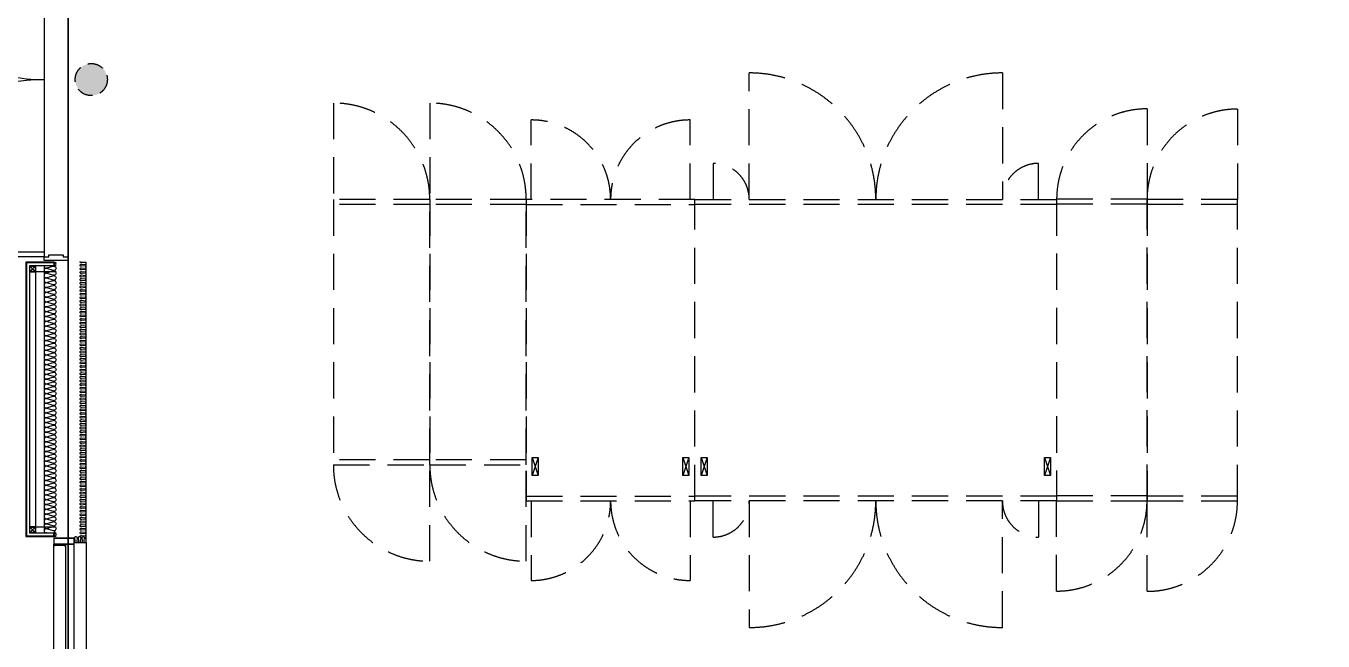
# Model space of a CAD drawing. Header units: millimetres. Extents: x -95754 to 177808, y 34455 to 149960.
# Drawn here: x 108954 to 119714, y 112493 to 117595 of the extents above; entities that cross this region are included whole.
import ezdxf

# ---------------------------------------------------------------- set-up
doc = ezdxf.new("R2010")
doc.units = ezdxf.units.MM
doc.header["$LTSCALE"] = 300
for name, pattern in [('CENTERX2', [4, 2.5, -0.5, 0.5, -0.5]), ('ghid', [3, 2, -1]), ('H1', [1.5, 1, -0.5]), ('HID', [2.8, 1.8, -1])]:
    doc.linetypes.add(name, pattern=pattern)
for name, color, linetype in [('------00 Switch Gear', 8, 'Continuous'), ('6FIN', 6, 'Continuous'), ('A-DOOR', 4, 'Continuous'), ('A-DOOR-1', 1, 'Continuous'), ('A-DOOR-8', 8, 'Continuous'), ('A-ELE-8', 8, 'Continuous'), ('A-ETC-전기', 253, 'H1'), ('A-FIN', 6, 'Continuous'), ('A-갑종방화문', 7, 'Continuous'), ('A-그릴', 4, 'Continuous'), ('A-방화문표기', 6, 'ghid'), ('A-하지철물', 55, 'Continuous'), ('ISL', 251, 'Continuous'), ('loco_SCR', 1, 'Continuous'), ('SCREW', 6, 'Continuous'), ('SHEET', 6, 'Continuous'), ('도면층1', 3, 'Continuous'), ('보(girder)', 7, 'HID'), ('복합판넬', 6, 'Continuous'), ('코킹', 191, 'Continuous')]:
    doc.layers.add(name, color=color, linetype=linetype)
doc.layers.add('A-ETC-AREA', color=21, linetype='Continuous', plot=False)

# ---------------------------------------------------------------- blocks, each defined once
blk = doc.blocks.new('FSD-7')
at = {"layer": 'A-DOOR'}
for points in [[(30, 200), (30, 1630), (70, 1630), (70, 200)], [(2970, 200), (2970, 1630), (2930, 1630), (2930, 200)], [(0, 200), (30, 200), (30, 160), (45, 160), (45, 40), (30, 40), (30, 0), (0, 0)], [(0, 200), (30, 200), (30, 160), (45, 160), (45, 40), (30, 40), (30, 0), (0, 0)], [(3000, 200), (2970, 200), (2970, 160), (2955, 160), (2955, 40), (2970, 40), (2970, 0), (3000, 0)]]:
    blk.add_lwpolyline(points, close=True, dxfattribs=at)
at = {"layer": 'A-DOOR-1'}
for centre, start, end in [((70, 200), 0, 90), ((2930, 200), 90, 180)]:
    blk.add_arc(centre, 1430, start, end, dxfattribs=at)
at = {"layer": 'A-DOOR-8'}
for p, q in [((2970, 200), (30, 200)), ((2970, 0), (30, 0))]:
    blk.add_line(p, q, dxfattribs=at)
blk = doc.blocks.new('SYM-갑종방화문')
at = {"layer": 'A-방화문표기'}
blk.add_hatch(color=251, dxfattribs=at).paths.add_polyline_path([(-600, 0, 1), (600, 0, 1)])
at = {"layer": 'A-방화문표기', "color": 251}
blk.add_circle((0, 0), 600, dxfattribs=at)
blk = doc.blocks.new('A$C1B410CB1')
at = {"layer": 'A-갑종방화문', "xscale": 0.1666666666666667, "yscale": 0.1666666666666667, "zscale": 0.1666666666666667}
blk.add_blockref('SYM-갑종방화문', (100, 100), dxfattribs=at)
blk = doc.blocks.new('*U2392')
at = {"layer": 'A-그릴', "color": 8, "ltscale": 4}
for p, q in [((-1438, 170), (-438, 170)), ((-1438, 0), (-438, 0))]:
    blk.add_line(p, q, dxfattribs=at)
at = {"layer": 'A-그릴', "color": 8}
for p, q in [((-1423, 170), (-453, 170)), ((-453, 73), (-1423, 73))]:
    blk.add_line(p, q, dxfattribs=at)
at = {"layer": 'A-그릴', "color": 7, "ltscale": 4}
blk.add_line((-438, 0), (-438, 170), dxfattribs=at)
at = {"layer": 'A-그릴', "ltscale": 4}
for points in [[(-1438, 0), (-1438, 170), (-1488, 170), (-1488, 0), (-1438, 0)], [(-388, 0), (-388, 170), (-438, 170), (-438, 0), (-388, 0)]]:
    blk.add_lwpolyline(points, dxfattribs=at)
for points in [[(-1439, 1), (-1439, 169), (-1487, 169), (-1487, 1)], [(-1423, 170), (-1438, 170), (-1438, 168), (-1437, 168), (-1437, 169), (-1432, 169), (-1432, 74), (-1437, 74), (-1437, 75), (-1438, 75), (-1438, 73), (-1423, 73), (-1423, 77), (-1424, 77), (-1424, 74), (-1431, 74), (-1431, 169), (-1424, 169), (-1424, 166), (-1423, 166)], [(-453, 170), (-438, 170), (-438, 168), (-440, 168), (-440, 169), (-444, 169), (-444, 74), (-440, 74), (-440, 75), (-438, 75), (-438, 73), (-453, 73), (-453, 77), (-452, 77), (-452, 74), (-445, 74), (-445, 169), (-452, 169), (-452, 166), (-453, 166)], [(-389, 1), (-389, 169), (-437, 169), (-437, 1)]]:
    blk.add_lwpolyline(points, close=True, dxfattribs=at)
blk = doc.blocks.new('*U2290')
at = {"layer": '6FIN'}
blk.add_lwpolyline([(25, 50), (-25, 50), (-25, 0), (25, 0)], close=True, dxfattribs=at)
at = {"layer": 'SHEET', "color": 8}
for p, q in [((-22, 3), (23, 47)), ((23, 3), (-22, 47))]:
    blk.add_line(p, q, dxfattribs=at)
blk.add_lwpolyline([(22, 2), (-22, 2, -0.414214), (-22, 3), (-22, 47, -0.414214), (-22, 48), (22, 48, -0.414214), (23, 47), (23, 3, -0.414214)], format="xyb", close=True, dxfattribs=at)
blk = doc.blocks.new('screw-2')
at = {"layer": 'loco_SCR', "linetype": 'CENTERX2'}
blk.add_line((-9, 0), (20, 0), dxfattribs=at)
at = {"layer": 'loco_SCR'}
for p, q in [((-2, 2), (-2, 3)), ((-1, 0), (-2, 1)), ((0, 4), (0, -4)), ((0, 2), (13, 2)), ((4, 2), (2, -3)), ((6, 2), (4, -3)), ((8, 2), (6, -3)), ((9, 2), (8, -3)), ((11, 2), (10, 1)), ((16, 0), (11, 1)), ((16, 0), (12, -2)), ((16, 0), (13, 2)), ((-1, 0), (-2, -1)), ((-2, -2), (-2, -3)), ((0, -2), (12, -2)), ((10, -1), (9, -3))]:
    blk.add_line(p, q, dxfattribs=at)
for centre, radius, start, end in [((0, 0), 4, 90, 270), ((-2, 1), 0.5, 135, 249.9068), ((-2, 3), 0.393, 352.9095, 75.2899), ((-1, 0), 0.262, 273.8076, 86.5479), ((11, -1), 1.4, 70.8182, 270.5294), ((-2, -1), 0.5, 109.9826, 225), ((-2, -3), 0.393, 261.9149, 3.4868)]:
    blk.add_arc(centre, radius, start, end, dxfattribs=at)
blk = doc.blocks.new('A$Caf999d5d')
at = {"layer": 'A-FIN'}
for p, q in [((-1, 15), (25, 15)), ((3, 19), (29, 19)), ((25, 7), (25, 15)), ((28, 7), (25, 7)), ((29, 7), (25, 7)), ((29, 7), (29, 19))]:
    blk.add_line(p, q, dxfattribs=at)
at = {"layer": '코킹', "color": 1}
blk.add_circle((15, 8), 7.5, dxfattribs=at)
at = {"layer": '코킹', "color": 1, "extrusion": (0, 0, -1)}
blk.add_ellipse((-1, 8), major_axis=(0, 7.5), ratio=0.368706, start_param=0, end_param=3.141604, dxfattribs=at)
at = {"layer": 'SCREW', "xscale": 0.700000000000001, "yscale": 0.700000000000001, "zscale": 0.700000000000001, "rotation": 359.9997454971837}
blk.add_blockref('screw-2', (25, 11), dxfattribs=at)
blk = doc.blocks.new('A$C23e6e1ad')
at = {"layer": 'A-하지철물'}
for p, q in [((170, -30), (0, -30)), ((170, -80), (0, -80))]:
    blk.add_line(p, q, dxfattribs=at)
at = {"layer": '복합판넬'}
for p, q in [((250, 0), (15, 0)), ((246, -4), (19, -4))]:
    blk.add_line(p, q, dxfattribs=at)
at = {"layer": 'A-FIN', "rotation": 270}
blk.add_blockref('A$Caf999d5d', (0, -1), dxfattribs=at)
at = {"layer": '보(girder)', "rotation": 90}
blk.add_blockref('*U2290', (220, -55), dxfattribs=at)
blk = doc.blocks.new('750X2500')
at = {"layer": 'A-ETC-전기'}
for p, q in [((-3250, 750), (-2458, 750)), ((-2460, 750), (-2460, 0)), ((-40, 750), (-40, 0)), ((750, 0), (-42, 0))]:
    blk.add_line(p, q, dxfattribs=at)
blk.add_lwpolyline([(-2500, 750), (-2500, 0), (0, 0), (0, 750)], close=True, dxfattribs=at)
for centre, start, end in [((-2500, 750), 180, 270), ((0, 0), 0, 90)]:
    blk.add_arc(centre, 750, start, end, dxfattribs=at)
blk = doc.blocks.new('1400X2500')
at = {"layer": 'A-ETC-전기'}
for p, q in [((-2458, 0, 0), (-2458, 1400, 0)), ((-40, 0), (-40, 1400)), ((-2500, 1360, 0), (-3160, 1360, 0)), ((-360, 1350, 0), (-210, 1300, 0)), ((-360, 1300, 0), (-210, 1350, 0)), ((0, 1360, 0), (660, 1360, 0)), ((-2500, 40, 0), (-3160, 40, 0)), ((-360, 100, 0), (-210, 50, 0)), ((-360, 50, 0), (-210, 100, 0)), ((0, 40, 0), (660, 40, 0))]:
    blk.add_line(p, q, dxfattribs=at)
for points in [[(0, 0), (0, 1400), (-2500, 1400), (-2500, 0)], [(-210, 1350), (-210, 1300), (-360, 1300), (-360, 1350)], [(-210, 100), (-210, 50), (-360, 50), (-360, 100)]]:
    blk.add_lwpolyline(points, close=True, dxfattribs=at)
for centre, start, end in [((-2500, 1360, 0), 180, 270), ((0, 1360, 0), 270, 0), ((-2500, 40, 0), 90, 180), ((0, 40, 0), 0, 90)]:
    blk.add_arc(centre, 660, start, end, dxfattribs=at)
blk = doc.blocks.new('800x2200')
at = {"layer": 'A-ETC-전기'}
for p, q in [((-2160, 0), (-2160, 800)), ((800, 800), (-42, 800)), ((-40, 0), (-40, 800)), ((-3000, 0), (-2158, 0))]:
    blk.add_line(p, q, dxfattribs=at)
blk.add_lwpolyline([(0, 0), (0, 800), (-2200, 800), (-2200, 0)], close=True, dxfattribs=at)
for centre, start, end in [((-2200, 0), 90, 180), ((0, 800), 270, 0)]:
    blk.add_arc(centre, 800, start, end, dxfattribs=at)

msp = doc.modelspace()

# ---------------------------------------------------------------- linework, layer by layer
at = {"layer": 'A-ELE-8'}
msp.add_line((109453.6, 113310), (109453.6, 112280), dxfattribs=at)
at = {"layer": 'A-ETC-AREA'}
for points in [[(109303.6, 107505), (145803.6, 107505), (145803.6, 123005), (109303.6, 123005)], [(109303.6, 123005), (136703.6, 123005), (136703.6, 111105), (109303.6, 111105)]]:
    msp.add_lwpolyline(points, close=True, dxfattribs=at)
at = {"layer": 'A-ETC-전기'}
for p, q in [((114953.6, 116155), (114953.6, 117205)), ((117053.6, 117205), (117053.6, 116155)), ((114653.6, 116455), (114653.6, 116155)), ((117353.6, 116155), (117353.6, 116455)), ((117503.6, 116115), (114503.6, 116115)), ((114603.6, 114015), (114553.6, 113865)), ((114553.6, 114015), (114603.6, 113865)), ((117453.6, 114015), (117403.6, 113865)), ((117403.6, 114015), (117453.6, 113865)), ((117503.6, 113695), (114503.6, 113695)), ((114653.6, 113355), (114653.6, 113655)), ((114953.6, 113655), (114953.6, 112605)), ((117053.6, 112605), (117053.6, 113655)), ((117353.6, 113655), (117353.6, 113355))]:
    msp.add_line(p, q, dxfattribs=at)
at = {"layer": 'A-ETC-전기', "elevation": 0}
for points in [[(117503.6, 113655), (114503.6, 113655), (114503.6, 116155), (117503.6, 116155)], [(114603.6, 113865), (114553.6, 113865), (114553.6, 114015), (114603.6, 114015)], [(117453.6, 113865), (117403.6, 113865), (117403.6, 114015), (117453.6, 114015)]]:
    msp.add_lwpolyline(points, close=True, dxfattribs=at)
at = {"layer": 'A-ETC-전기'}
for centre, radius, start, end in [((114953.6, 116155), 1050, 0, 90), ((117053.6, 116155), 1050, 90, 180), ((114653.6, 116155), 300, 0, 90), ((117353.6, 116155), 300, 90, 180), ((114653.6, 113655), 300, 270, 0), ((114953.6, 113655), 1050, 270, 0), ((117053.6, 113655), 1050, 180, 270), ((117353.6, 113655), 300, 180, 270)]:
    msp.add_arc(centre, radius, start, end, dxfattribs=at)
at = {"layer": 'A-하지철물'}
for p, q in [((109203.6, 115605), (108983.6, 115605)), ((108983.6, 115555), (108983.6, 113440)), ((109203.6, 115555), (109033.6, 115555)), ((109033.6, 115555), (109033.6, 113440))]:
    msp.add_line(p, q, dxfattribs=at)
at = {"layer": 'ISL'}
for p, q in [((109403.6, 115635), (109453.6, 115635)), ((109453.6, 113310), (109453.6, 115635)), ((109353.6, 113310), (109453.6, 113310))]:
    msp.add_line(p, q, dxfattribs=at)
at = {"layer": 'ISL', "elevation": 0}
msp.add_lwpolyline([(109103.6, 115605), (109103.6, 113390)], dxfattribs=at)
for points in [[(109103.6, 115605, 0.5092668), (109127.8, 115587.3), (109179.3, 115602.7, -1.3725934), (109179.3, 115567.3), (109127.8, 115582.7, 0.5092668), (109103.6, 115565, 0.5092668), (109127.8, 115547.3), (109179.3, 115562.7, -1.3725934), (109179.3, 115527.3), (109127.8, 115542.7, 0.5092668), (109103.6, 115525, 0.5092668), (109127.8, 115507.3), (109179.3, 115522.7, -1.3725934), (109179.3, 115487.3), (109127.8, 115502.7, 0.5092668), (109103.6, 115485, 0.5092668), (109127.8, 115467.3), (109179.3, 115482.7, -1.3725934), (109179.3, 115447.3), (109127.8, 115462.7, 0.5092668), (109103.6, 115445, 0.5092668), (109127.8, 115427.3), (109179.3, 115442.7, -1.3725934), (109179.3, 115407.3), (109127.8, 115422.7, 0.5092668), (109103.6, 115405, 0.5092668), (109127.8, 115387.3), (109179.3, 115402.7, -1.3725934), (109179.3, 115367.3), (109127.8, 115382.7, 0.5092668), (109103.6, 115365, 0.5092668), (109127.8, 115347.3), (109179.3, 115362.7, -1.3725934), (109179.3, 115327.3), (109127.8, 115342.7, 0.5092668), (109103.6, 115325, 0.5092668), (109127.8, 115307.3), (109179.3, 115322.7, -1.3725934), (109179.3, 115287.3), (109127.8, 115302.7, 0.5092668), (109103.6, 115285, 0.5092668), (109127.8, 115267.3), (109179.3, 115282.7, -1.3725934), (109179.3, 115247.3), (109127.8, 115262.7, 0.5092668), (109103.6, 115245, 0.5092668), (109127.8, 115227.3), (109179.3, 115242.7, -1.3725934), (109179.3, 115207.3), (109127.8, 115222.7, 0.5092668), (109103.6, 115205, 0.5092668), (109127.8, 115187.3), (109179.3, 115202.7, -1.3725934), (109179.3, 115167.3), (109127.8, 115182.7, 0.5092668), (109103.6, 115165, 0.5092668), (109127.8, 115147.3), (109179.3, 115162.7, -1.3725934), (109179.3, 115127.3), (109127.8, 115142.7, 0.5092668), (109103.6, 115125, 0.5092668), (109127.8, 115107.3), (109179.3, 115122.7, -1.3725934), (109179.3, 115087.3), (109127.8, 115102.7, 0.5092668), (109103.6, 115085, 0.5092668), (109127.8, 115067.3), (109179.3, 115082.7, -1.3725934), (109179.3, 115047.3), (109127.8, 115062.7, 0.5092668), (109103.6, 115045, 0.5092668), (109127.8, 115027.3), (109179.3, 115042.7, -1.3725934), (109179.3, 115007.3), (109127.8, 115022.7, 0.5092668), (109103.6, 115005, 0.5092668), (109127.8, 114987.3), (109179.3, 115002.7, -1.3725934), (109179.3, 114967.3), (109127.8, 114982.7, 0.5092668), (109103.6, 114965, 0.5092668), (109127.8, 114947.3), (109179.3, 114962.7, -1.3725934), (109179.3, 114927.3), (109127.8, 114942.7, 0.5092668), (109103.6, 114925, 0.5092668), (109127.8, 114907.3), (109179.3, 114922.7, -1.3725934), (109179.3, 114887.3), (109127.8, 114902.7, 0.5092668), (109103.6, 114885, 0.5092668), (109127.8, 114867.3), (109179.3, 114882.7, -1.3725934), (109179.3, 114847.3), (109127.8, 114862.7, 0.5092668), (109103.6, 114845, 0.5092668), (109127.8, 114827.3), (109179.3, 114842.7, -1.3725934), (109179.3, 114807.3), (109127.8, 114822.7, 0.5092668), (109103.6, 114805, 0.5092668), (109127.8, 114787.3), (109179.3, 114802.7, -1.3725934), (109179.3, 114767.3), (109127.8, 114782.7, 0.5092668), (109103.6, 114765, 0.5092668), (109127.8, 114747.3), (109179.3, 114762.7, -1.3725934), (109179.3, 114727.3), (109127.8, 114742.7, 0.5092668), (109103.6, 114725, 0.5092668), (109127.8, 114707.3), (109179.3, 114722.7, -1.3725934), (109179.3, 114687.3), (109127.8, 114702.7, 0.5092668), (109103.6, 114685, 0.5092668), (109127.8, 114667.3), (109179.3, 114682.7, -1.3725934), (109179.3, 114647.3), (109127.8, 114662.7, 0.5092668), (109103.6, 114645, 0.5092668), (109127.8, 114627.3), (109179.3, 114642.7, -1.3725934), (109179.3, 114607.3), (109127.8, 114622.7, 0.5092668), (109103.6, 114605, 0.5092668), (109127.8, 114587.3), (109179.3, 114602.7, -1.3725934), (109179.3, 114567.3), (109127.8, 114582.7, 0.5092668), (109103.6, 114565, 0.5092668), (109127.8, 114547.3), (109179.3, 114562.7, -1.3725934), (109179.3, 114527.3), (109127.8, 114542.7, 0.5092668), (109103.6, 114525, 0.5092668), (109127.8, 114507.3), (109179.3, 114522.7, -1.3725934), (109179.3, 114487.3), (109127.8, 114502.7, 0.5092668), (109103.6, 114485, 0.5092668), (109127.8, 114467.3), (109179.3, 114482.7, -1.3725934), (109179.3, 114447.3), (109127.8, 114462.7, 0.5092668), (109103.6, 114445, 0.5092668), (109127.8, 114427.3), (109179.3, 114442.7, -1.3725934), (109179.3, 114407.3), (109127.8, 114422.7, 0.5092668), (109103.6, 114405, 0.5092668), (109127.8, 114387.3), (109179.3, 114402.7, -1.3725934), (109179.3, 114367.3), (109127.8, 114382.7, 0.5092668), (109103.6, 114365, 0.5092668), (109127.8, 114347.3), (109179.3, 114362.7, -1.3725934), (109179.3, 114327.3), (109127.8, 114342.7, 0.5092668), (109103.6, 114325, 0.5092668), (109127.8, 114307.3), (109179.3, 114322.7, -1.3725934), (109179.3, 114287.3), (109127.8, 114302.7, 0.5092668), (109103.6, 114285, 0.5092668), (109127.8, 114267.3), (109179.3, 114282.7, -1.3725934), (109179.3, 114247.3), (109127.8, 114262.7, 0.5092668), (109103.6, 114245, 0.5092668), (109127.8, 114227.3), (109179.3, 114242.7, -1.3725934), (109179.3, 114207.3), (109127.8, 114222.7, 0.5092668), (109103.6, 114205, 0.5092668), (109127.8, 114187.3), (109179.3, 114202.7, -1.3725934), (109179.3, 114167.3), (109127.8, 114182.7, 0.5092668), (109103.6, 114165, 0.5092668), (109127.8, 114147.3), (109179.3, 114162.7, -1.3725934), (109179.3, 114127.3), (109127.8, 114142.7, 0.5092668), (109103.6, 114125, 0.5092668), (109127.8, 114107.3), (109179.3, 114122.7, -1.3725934), (109179.3, 114087.3), (109127.8, 114102.7, 0.5092668), (109103.6, 114085, 0.5092668), (109127.8, 114067.3), (109179.3, 114082.7, -1.3725934), (109179.3, 114047.3), (109127.8, 114062.7, 0.5092668), (109103.6, 114045, 0.5092668), (109127.8, 114027.3), (109179.3, 114042.7, -1.3725934), (109179.3, 114007.3), (109127.8, 114022.7, 0.5092668), (109103.6, 114005, 0.5092668), (109127.8, 113987.3), (109179.3, 114002.7, -1.3725934), (109179.3, 113967.3), (109127.8, 113982.7, 0.5092668), (109103.6, 113965, 0.5092668), (109127.8, 113947.3), (109179.3, 113962.7, -1.3725934), (109179.3, 113927.3), (109127.8, 113942.7, 0.5092668), (109103.6, 113925, 0.5092668), (109127.8, 113907.3), (109179.3, 113922.7, -1.3725934), (109179.3, 113887.3), (109127.8, 113902.7, 0.5092668), (109103.6, 113885, 0.5092668), (109127.8, 113867.3), (109179.3, 113882.7, -1.3725934), (109179.3, 113847.3), (109127.8, 113862.7, 0.5092668), (109103.6, 113845, 0.5092668), (109127.8, 113827.3), (109179.3, 113842.7, -1.3725934), (109179.3, 113807.3), (109127.8, 113822.7, 0.5092668), (109103.6, 113805, 0.5092668), (109127.8, 113787.3), (109179.3, 113802.7, -1.3725934), (109179.3, 113767.3), (109127.8, 113782.7, 0.5092668), (109103.6, 113765, 0.5092668), (109127.8, 113747.3), (109179.3, 113762.7, -1.3725934), (109179.3, 113727.3), (109127.8, 113742.7, 0.5092668), (109103.6, 113725, 0.5092668), (109127.8, 113707.3), (109179.3, 113722.7, -1.3725934), (109179.3, 113687.3), (109127.8, 113702.7, 0.5092668), (109103.6, 113685, 0.5092668), (109127.8, 113667.3), (109179.3, 113682.7, -1.3725934), (109179.3, 113647.3), (109127.8, 113662.7, 0.5092668), (109103.6, 113645, 0.5092668), (109127.8, 113627.3), (109179.3, 113642.7, -1.3725934), (109179.3, 113607.3), (109127.8, 113622.7, 0.5092668), (109103.6, 113605, 0.5092668), (109127.8, 113587.3), (109179.3, 113602.7, -1.3725934), (109179.3, 113567.3), (109127.8, 113582.7, 0.5092668), (109103.6, 113565, 0.5092668), (109127.8, 113547.3), (109179.3, 113562.7, -1.3725934), (109179.3, 113527.3), (109127.8, 113542.7, 0.5092668), (109103.6, 113525, 0.5092668), (109127.8, 113507.3), (109179.3, 113522.7, -1.3725934), (109179.3, 113487.3), (109127.8, 113502.7, 0.5092668), (109103.6, 113485, 0.5092668), (109127.8, 113467.3), (109179.3, 113482.7, -1.3725934), (109179.3, 113447.3), (109127.8, 113462.7, 0.5092668), (109103.6, 113445, 0.5092668), (109127.8, 113427.3), (109179.3, 113442.7, -1.3725934), (109179.3, 113407.3), (109127.8, 113422.7, 0.5092668), (109103.6, 113405)], [(109183.8, 115605, -0.0067914), (109183.3, 115605)], [(109403.6, 113360, -0.4446901), (109413.6, 113369), (109443.6, 113366, 1.1088889), (109443.6, 113384), (109413.6, 113381, -0.4446901), (109403.6, 113390, -0.4446901), (109413.6, 113399), (109443.6, 113396, 1.1088889), (109443.6, 113414), (109413.6, 113411, -0.4446901), (109403.6, 113420, -0.4446901), (109413.6, 113429), (109443.6, 113426, 1.1088889), (109443.6, 113444), (109413.6, 113441, -0.4446901), (109403.6, 113450, -0.4446901), (109413.6, 113459), (109443.6, 113456, 1.1088889), (109443.6, 113474), (109413.6, 113471, -0.4446901), (109403.6, 113480, -0.4446901), (109413.6, 113489), (109443.6, 113486, 1.1088889), (109443.6, 113504), (109413.6, 113501, -0.4446901), (109403.6, 113510, -0.4446901), (109413.6, 113519), (109443.6, 113516, 1.1088889), (109443.6, 113534), (109413.6, 113531, -0.4446901), (109403.6, 113540, -0.4446901), (109413.6, 113549), (109443.6, 113546, 1.1088889), (109443.6, 113564), (109413.6, 113561, -0.4446901), (109403.6, 113570, -0.4446901), (109413.6, 113579), (109443.6, 113576, 1.1088889), (109443.6, 113594), (109413.6, 113591, -0.4446901), (109403.6, 113600, -0.4446901), (109413.6, 113609), (109443.6, 113606, 1.1088889), (109443.6, 113624), (109413.6, 113621, -0.4446901), (109403.6, 113630, -0.4446901), (109413.6, 113639), (109443.6, 113636, 1.1088889), (109443.6, 113654), (109413.6, 113651, -0.4446901), (109403.6, 113660, -0.4446901), (109413.6, 113669), (109443.6, 113666, 1.1088889), (109443.6, 113684), (109413.6, 113681, -0.4446901), (109403.6, 113690, -0.4446901), (109413.6, 113699), (109443.6, 113696, 1.1088889), (109443.6, 113714), (109413.6, 113711, -0.4446901), (109403.6, 113720, -0.4446901), (109413.6, 113729), (109443.6, 113726, 1.1088889), (109443.6, 113744), (109413.6, 113741, -0.4446901), (109403.6, 113750, -0.4446901), (109413.6, 113759), (109443.6, 113756, 1.1088889), (109443.6, 113774), (109413.6, 113771, -0.4446901), (109403.6, 113780, -0.4446901), (109413.6, 113789), (109443.6, 113786, 1.1088889), (109443.6, 113804), (109413.6, 113801, -0.4446901), (109403.6, 113810, -0.4446901), (109413.6, 113819), (109443.6, 113816, 1.1088889), (109443.6, 113834), (109413.6, 113831, -0.4446901), (109403.6, 113840, -0.4446901), (109413.6, 113849), (109443.6, 113846, 1.1088889), (109443.6, 113864), (109413.6, 113861, -0.4446901), (109403.6, 113870, -0.4446901), (109413.6, 113879), (109443.6, 113876, 1.1088889), (109443.6, 113894), (109413.6, 113891, -0.4446901), (109403.6, 113900, -0.4446901), (109413.6, 113909), (109443.6, 113906, 1.1088889), (109443.6, 113924), (109413.6, 113921, -0.4446901), (109403.6, 113930, -0.4446901), (109413.6, 113939), (109443.6, 113936, 1.1088889), (109443.6, 113954), (109413.6, 113951, -0.4446901), (109403.6, 113960, -0.4446901), (109413.6, 113969), (109443.6, 113966, 1.1088889), (109443.6, 113984), (109413.6, 113981, -0.4446901), (109403.6, 113990, -0.4446901), (109413.6, 113999), (109443.6, 113996, 1.1088889), (109443.6, 114014), (109413.6, 114011, -0.4446901), (109403.6, 114020, -0.4446901), (109413.6, 114029), (109443.6, 114026, 1.1088889), (109443.6, 114044), (109413.6, 114041, -0.4446901), (109403.6, 114050, -0.4446901), (109413.6, 114059), (109443.6, 114056, 1.1088889), (109443.6, 114074), (109413.6, 114071, -0.4446901), (109403.6, 114080, -0.4446901), (109413.6, 114089), (109443.6, 114086, 1.1088889), (109443.6, 114104), (109413.6, 114101, -0.4446901), (109403.6, 114110, -0.4446901), (109413.6, 114119), (109443.6, 114116, 1.1088889), (109443.6, 114134), (109413.6, 114131, -0.4446901), (109403.6, 114140, -0.4446901), (109413.6, 114149), (109443.6, 114146, 1.1088889), (109443.6, 114164), (109413.6, 114161, -0.4446901), (109403.6, 114170, -0.4446901), (109413.6, 114179), (109443.6, 114176, 1.1088889), (109443.6, 114194), (109413.6, 114191, -0.4446901), (109403.6, 114200, -0.4446901), (109413.6, 114209), (109443.6, 114206, 1.1088889), (109443.6, 114224), (109413.6, 114221, -0.4446901), (109403.6, 114230, -0.4446901), (109413.6, 114239), (109443.6, 114236, 1.1088889), (109443.6, 114254), (109413.6, 114251, -0.4446901), (109403.6, 114260, -0.4446901), (109413.6, 114269), (109443.6, 114266, 1.1088889), (109443.6, 114284), (109413.6, 114281, -0.4446901), (109403.6, 114290, -0.4446901), (109413.6, 114299), (109443.6, 114296, 1.1088889), (109443.6, 114314), (109413.6, 114311, -0.4446901), (109403.6, 114320, -0.4446901), (109413.6, 114329), (109443.6, 114326, 1.1088889), (109443.6, 114344), (109413.6, 114341, -0.4446901), (109403.6, 114350, -0.4446901), (109413.6, 114359), (109443.6, 114356, 1.1088889), (109443.6, 114374), (109413.6, 114371, -0.4446901), (109403.6, 114380, -0.4446901), (109413.6, 114389), (109443.6, 114386, 1.1088889), (109443.6, 114404), (109413.6, 114401, -0.4446901), (109403.6, 114410, -0.4446901), (109413.6, 114419), (109443.6, 114416, 1.1088889), (109443.6, 114434), (109413.6, 114431, -0.4446901), (109403.6, 114440, -0.4446901), (109413.6, 114449), (109443.6, 114446, 1.1088889), (109443.6, 114464), (109413.6, 114461, -0.4446901), (109403.6, 114470, -0.4446901), (109413.6, 114479), (109443.6, 114476, 1.1088889), (109443.6, 114494), (109413.6, 114491, -0.4446901), (109403.6, 114500, -0.4446901), (109413.6, 114509), (109443.6, 114506, 1.1088889), (109443.6, 114524), (109413.6, 114521, -0.4446901), (109403.6, 114530, -0.4446901), (109413.6, 114539), (109443.6, 114536, 1.1088889), (109443.6, 114554), (109413.6, 114551, -0.4446901), (109403.6, 114560, -0.4446901), (109413.6, 114569), (109443.6, 114566, 1.1088889), (109443.6, 114584), (109413.6, 114581, -0.4446901), (109403.6, 114590, -0.4446901), (109413.6, 114599), (109443.6, 114596, 1.1088889), (109443.6, 114614), (109413.6, 114611, -0.4446901), (109403.6, 114620, -0.4446901), (109413.6, 114629), (109443.6, 114626, 1.1088889), (109443.6, 114644), (109413.6, 114641, -0.4446901), (109403.6, 114650, -0.4446901), (109413.6, 114659), (109443.6, 114656, 1.1088889), (109443.6, 114674), (109413.6, 114671, -0.4446901), (109403.6, 114680, -0.4446901), (109413.6, 114689), (109443.6, 114686, 1.1088889), (109443.6, 114704), (109413.6, 114701, -0.4446901), (109403.6, 114710, -0.4446901), (109413.6, 114719), (109443.6, 114716, 1.1088889), (109443.6, 114734), (109413.6, 114731, -0.4446901), (109403.6, 114740, -0.4446901), (109413.6, 114749), (109443.6, 114746, 1.1088889), (109443.6, 114764), (109413.6, 114761, -0.4446901), (109403.6, 114770, -0.4446901), (109413.6, 114779), (109443.6, 114776, 1.1088889), (109443.6, 114794), (109413.6, 114791, -0.4446901), (109403.6, 114800, -0.4446901), (109413.6, 114809), (109443.6, 114806, 1.1088889), (109443.6, 114824), (109413.6, 114821, -0.4446901), (109403.6, 114830, -0.4446901), (109413.6, 114839), (109443.6, 114836, 1.1088889), (109443.6, 114854), (109413.6, 114851, -0.4446901), (109403.6, 114860, -0.4446901), (109413.6, 114869), (109443.6, 114866, 1.1088889), (109443.6, 114884), (109413.6, 114881, -0.4446901), (109403.6, 114890, -0.4446901), (109413.6, 114899), (109443.6, 114896, 1.1088889), (109443.6, 114914), (109413.6, 114911, -0.4446901), (109403.6, 114920, -0.4446901), (109413.6, 114929), (109443.6, 114926, 1.1088889), (109443.6, 114944), (109413.6, 114941, -0.4446901), (109403.6, 114950, -0.4446901), (109413.6, 114959), (109443.6, 114956, 1.1088889), (109443.6, 114974), (109413.6, 114971, -0.4446901), (109403.6, 114980, -0.4446901), (109413.6, 114989), (109443.6, 114986, 1.1088889), (109443.6, 115004), (109413.6, 115001, -0.4446901), (109403.6, 115010, -0.4446901), (109413.6, 115019), (109443.6, 115016, 1.1088889), (109443.6, 115034), (109413.6, 115031, -0.4446901), (109403.6, 115040, -0.4446901), (109413.6, 115049), (109443.6, 115046, 1.1088889), (109443.6, 115064), (109413.6, 115061, -0.4446901), (109403.6, 115070, -0.4446901), (109413.6, 115079), (109443.6, 115076, 1.1088889), (109443.6, 115094), (109413.6, 115091, -0.4446901), (109403.6, 115100, -0.4446901), (109413.6, 115109), (109443.6, 115106, 1.1088889), (109443.6, 115124), (109413.6, 115121, -0.4446901), (109403.6, 115130, -0.4446901), (109413.6, 115139), (109443.6, 115136, 1.1088889), (109443.6, 115154), (109413.6, 115151, -0.4446901), (109403.6, 115160, -0.4446901), (109413.6, 115169), (109443.6, 115166, 1.1088889), (109443.6, 115184), (109413.6, 115181, -0.4446901), (109403.6, 115190, -0.4446901), (109413.6, 115199), (109443.6, 115196, 1.1088889), (109443.6, 115214), (109413.6, 115211, -0.4446901), (109403.6, 115220, -0.4446901), (109413.6, 115229), (109443.6, 115226, 1.1088889), (109443.6, 115244), (109413.6, 115241, -0.4446901), (109403.6, 115250, -0.4446901), (109413.6, 115259), (109443.6, 115256, 1.1088889), (109443.6, 115274), (109413.6, 115271, -0.4446901), (109403.6, 115280, -0.4446901), (109413.6, 115289), (109443.6, 115286, 1.1088889), (109443.6, 115304), (109413.6, 115301, -0.4446901), (109403.6, 115310, -0.4446901), (109413.6, 115319), (109443.6, 115316, 1.1088889), (109443.6, 115334), (109413.6, 115331, -0.4446901), (109403.6, 115340, -0.4446901), (109413.6, 115349), (109443.6, 115346, 1.1088889), (109443.6, 115364), (109413.6, 115361, -0.4446901), (109403.6, 115370, -0.4446901), (109413.6, 115379), (109443.6, 115376, 1.1088889), (109443.6, 115394), (109413.6, 115391, -0.4446901), (109403.6, 115400, -0.4446901), (109413.6, 115409), (109443.6, 115406, 1.1088889), (109443.6, 115424), (109413.6, 115421, -0.4446901), (109403.6, 115430, -0.4446901), (109413.6, 115439), (109443.6, 115436, 1.1088889), (109443.6, 115454), (109413.6, 115451, -0.4446901), (109403.6, 115460, -0.4446901), (109413.6, 115469), (109443.6, 115466, 1.1088889), (109443.6, 115484), (109413.6, 115481, -0.4446901), (109403.6, 115490, -0.4446901), (109413.6, 115499), (109443.6, 115496, 1.1088889), (109443.6, 115514), (109413.6, 115511, -0.4446901), (109403.6, 115520, -0.4446901), (109413.6, 115529), (109443.6, 115526, 1.1088889), (109443.6, 115544), (109413.6, 115541, -0.4446901), (109403.6, 115550, -0.4446901), (109413.6, 115559), (109443.6, 115556, 1.1088889), (109443.6, 115574), (109413.6, 115571, -0.4446901), (109403.6, 115580, -0.4446901), (109413.6, 115589), (109443.6, 115586, 1.1088889), (109443.6, 115604), (109413.6, 115601, -0.4446901), (109403.6, 115610, -0.4446901), (109413.6, 115619), (109443.6, 115616, 1.1088889), (109443.6, 115634), (109413.6, 115631, -0.4446901), (109403.6, 115640)], [(109111.2, 113390, -0.2405099), (109127.8, 113392.7), (109136.8, 113390)], [(109353.6, 113310, 0.4446901), (109362.6, 113320), (109359.6, 113350, -1.1088889), (109377.6, 113350), (109374.6, 113320, 0.4446901), (109383.6, 113310, 0.4446901), (109392.6, 113320), (109389.6, 113350, -1.1088889), (109407.6, 113350), (109404.6, 113320, 0.4446901), (109413.6, 113310, 0.4446901), (109422.6, 113320), (109419.6, 113350, -1.1088889), (109437.6, 113350), (109434.6, 113320, 0.4446901), (109443.6, 113310, 0.4446901), (109452.6, 113320), (109449.6, 113350, -0.278595), (109453.6, 113358.5, -0.278595)]]:
    msp.add_lwpolyline(points, format="xyb", dxfattribs=at)
at = {"layer": '복합판넬'}
msp.add_lwpolyline([(109188.6, 115635), (108953.6, 115635), (108953.6, 113360)], dxfattribs=at)
at = {"layer": '복합판넬', "elevation": 0}
msp.add_lwpolyline([(109184.6, 115631), (108957.6, 115631), (108957.6, 113364)], dxfattribs=at)

# ---------------------------------------------------------------- block references
at = {"layer": '------00 Switch Gear', "rotation": 270}
msp.add_blockref('750X2500', (118253.6, 113655), dxfattribs=at)
at = {"rotation": 90.00000000000001}
msp.add_blockref('FSD-7', (109303.6, 115650), dxfattribs=at)
at = {"layer": 'A-ETC-전기'}
for name, p, rotation in [('800x2200', (112303.6, 116155, 0), 90), ('800x2200', (113103.6, 116155, 0), 90), ('750X2500', (117503.6, 113657), 270), ('1400X2500', (113103.6, 113655, 0), 270)]:
    msp.add_blockref(name, p, dxfattribs=dict(at, rotation=rotation))
at = {"layer": 'A-FIN', "xscale": -1, "rotation": 90}
msp.add_blockref('A$Caf999d5d', (109203.6, 115634), dxfattribs=at)
at = {"layer": 'A-갑종방화문', "xscale": 1.333333333333056, "yscale": 1.333333333333056, "zscale": 1.333333333333056, "rotation": 89.99999999999999}
msp.add_blockref('A$C1B410CB1', (109628.9, 117016.7), dxfattribs=at)
at = {"layer": '도면층1', "rotation": 90.00000000000001}
msp.add_blockref('*U2392', (109353.6, 113733.1), dxfattribs=at)
at = {"layer": '보(girder)', "rotation": 270}
msp.add_blockref('*U2290', (108983.6, 115580.3), dxfattribs=at)
at = {"layer": '복합판넬', "rotation": 180}
msp.add_blockref('A$C23e6e1ad', (109203.6, 113360), dxfattribs=at)

doc.saveas('drawing.dxf')
